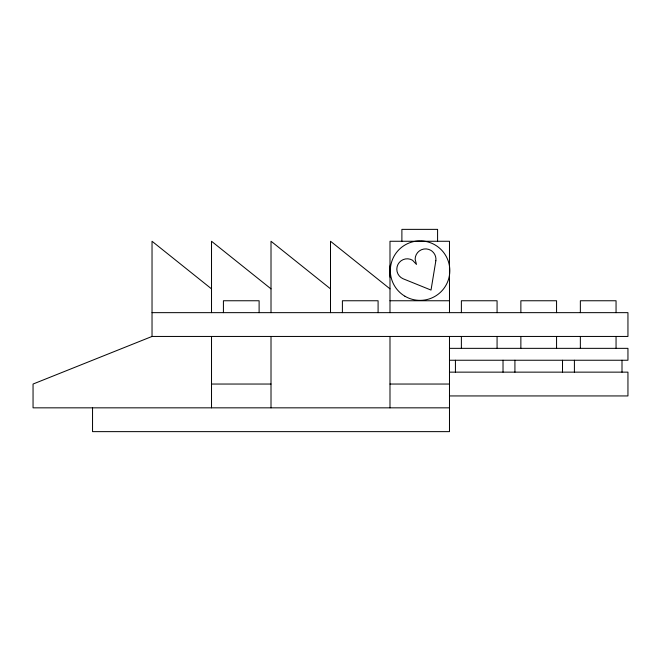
<?xml version="1.0" encoding="UTF-8"?>
<svg xmlns="http://www.w3.org/2000/svg" width="661" height="661" viewBox="0 0 661 661"><rect width="100%" height="100%" fill="white"/><g stroke="black" fill="none" stroke-linecap="round" stroke-linejoin="round"><path stroke-width="0.99" d="M152.03 312.653L627.95 312.653L627.95 336.449L152.03 336.449L33.05 384.041L33.05 407.837L449.48 407.837M419.735 241.265L389.99 241.265L389.99 312.653M420.512 241.265L449.48 241.265L449.48 312.653M389.99 300.755L449.48 300.755M449.48 348.347L627.95 348.347L627.95 360.245L449.48 360.245M449.48 372.143L627.95 372.143L627.95 395.939L449.48 395.939M211.52 384.041L271.01 384.041M389.99 384.041L449.48 384.041M389.99 288.857L330.5 241.265L330.5 312.653M330.5 288.857L271.01 241.265L271.01 312.653M271.01 288.857L211.52 241.265L211.52 312.653M211.52 288.857L152.03 241.265L152.03 336.449M622.001 360.245L622.001 372.143M616.052 312.653L616.052 300.755L580.358 300.755L580.358 312.653M616.052 336.449L616.052 348.347M580.358 336.449L580.358 348.347M574.409 360.245L574.409 372.143M562.511 360.245L562.511 372.143M556.562 312.653L556.562 300.755L520.868 300.755L520.868 312.653M556.562 336.449L556.562 348.347M520.868 336.449L520.868 348.347M514.919 360.245L514.919 372.143M503.021 360.245L503.021 372.143M497.072 312.653L497.072 300.755L461.378 300.755L461.378 312.653M497.072 336.449L497.072 348.347M461.378 336.449L461.378 348.347M455.429 360.245L455.429 372.143M449.48 336.449L449.48 431.633L92.54 431.633L92.54 407.837M437.582 241.265L437.582 229.367L401.888 229.367L401.888 241.265M389.99 336.449L389.99 407.837M378.092 312.653L378.092 300.755L342.398 300.755L342.398 312.653M271.01 336.449L271.01 407.837M259.112 312.653L259.112 300.755L223.418 300.755L223.418 312.653M211.52 336.449L211.52 407.837M390.246 277.488A29.745 29.745 0 0 1 390.312 264.929M435.847 260.773L431.022 290.072L403.127 278.777A10.411 10.411 0 0 1 397.939 264.491A10.411 10.411 0 0 1 412.53 260.244L416.463 264.4L415.133 259.178A10.411 10.411 0 0 1 430.848 250.345L431.972 251.114A10.411 10.411 0 0 1 435.847 260.773M404.912 296.219A29.745 29.745 0 0 0 449.819 270.969A29.745 29.745 0 0 0 405.499 244.702A29.745 29.745 0 0 0 404.912 296.219"/></g></svg>
